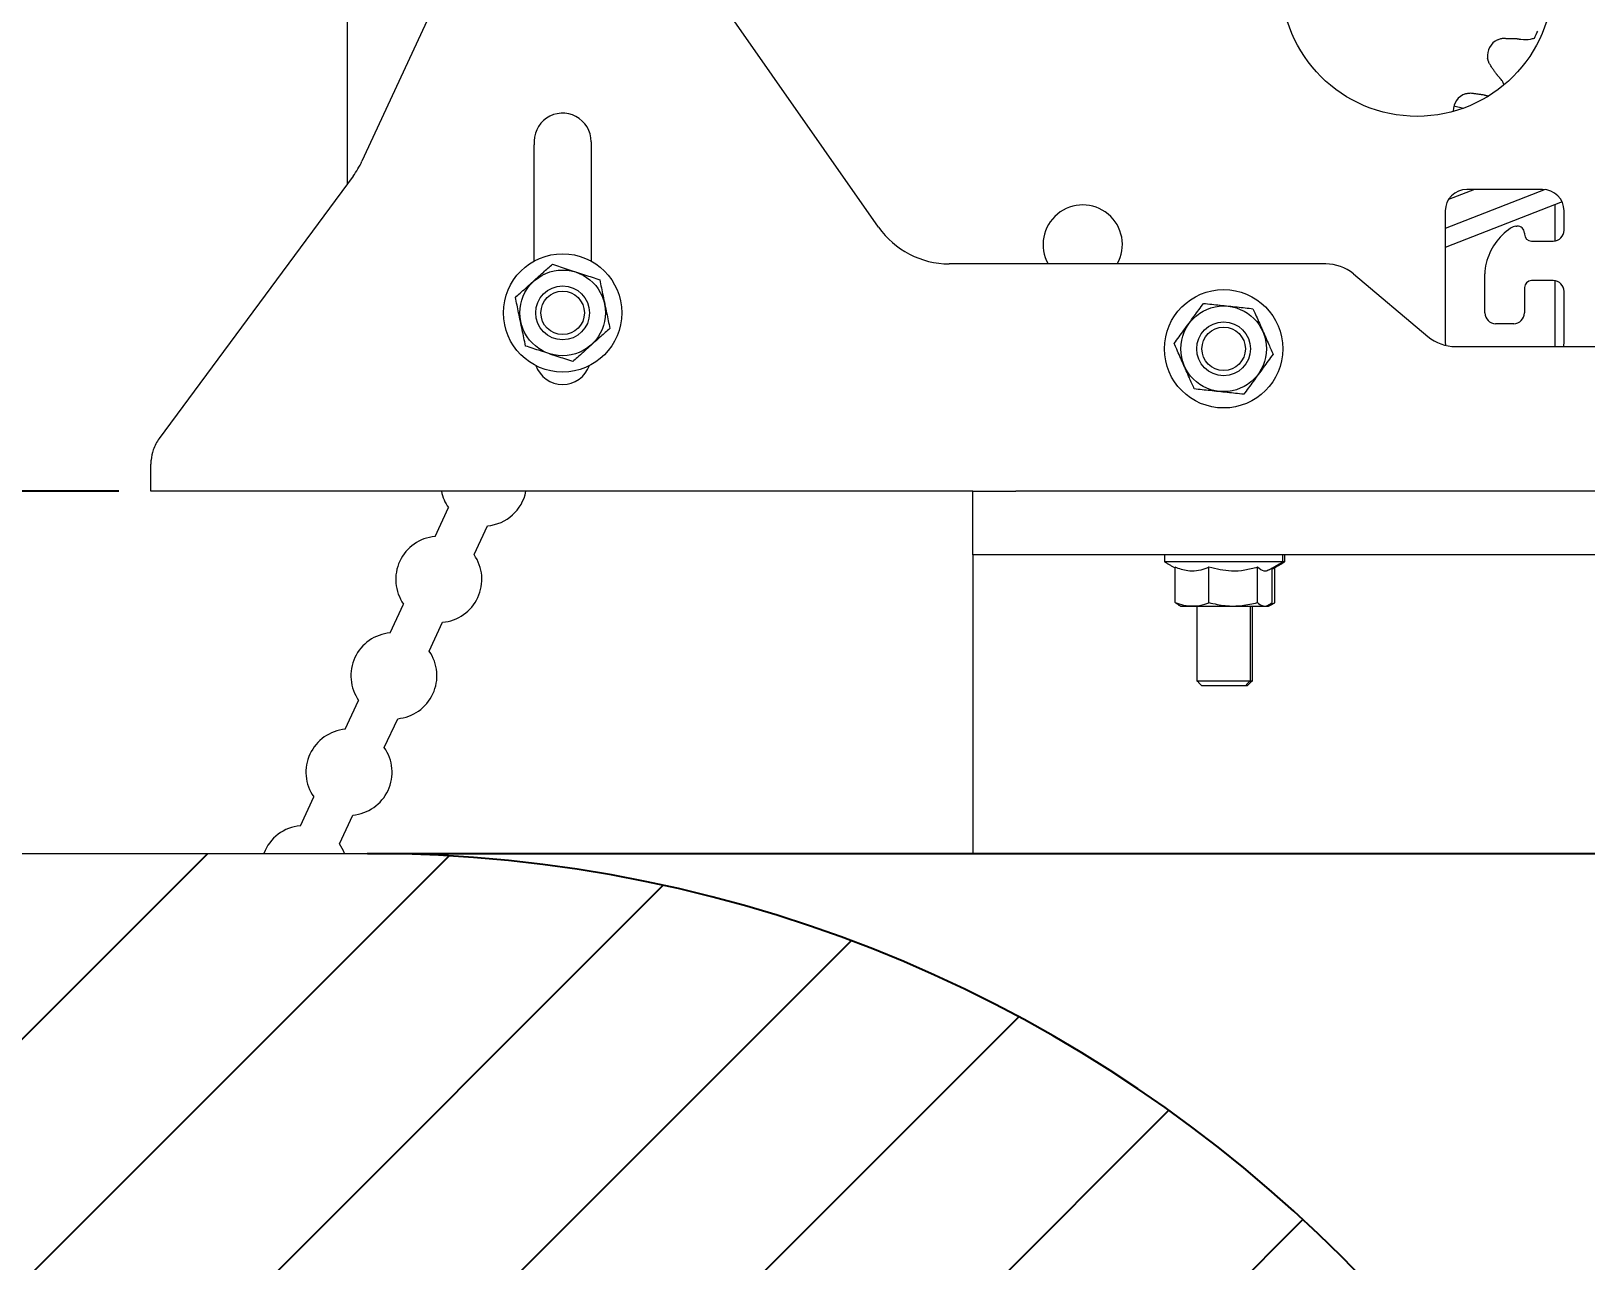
# Model space of a CAD drawing. Extents: x 7.8 to 40.8, y 9.2 to 40.5.
# Drawn here: x 16.85 to 25.88, y 24.88 to 32.02 of the extents above; entities that cross this region are included whole.
import ezdxf

# ---------------------------------------------------------------- set-up
doc = ezdxf.new("R2010")
doc.units = 0
doc.header["$LTSCALE"] = 0.5
doc.header["$MEASUREMENT"] = 0
doc.layers.get('Defpoints').update_dxf_attribs({"linetype": 'CONTINUOUS'})
doc.layers.add('DIM', color=1, linetype='CONTINUOUS')
doc.layers.add('OBJ', color=3, linetype='CONTINUOUS')
doc.styles.add('ROMANS', font='romans.shx', dxfattribs={"width": 0.9, "height": 0.375})
doc.dimstyles.new('GENIE', dxfattribs={"dimscale": 2, "dimtxt": 0.25, "dimasz": 0.156, "dimexe": 0.095, "dimexo": 0.0925, "dimgap": 0.095, "dimtad": 0, "dimtih": 1, "dimtoh": 1, "dimdec": 5, "dimzin": 4, "dimdsep": 46, "dimlunit": 5, "dimtxsty": 'ROMANS', "dimcen": 0.09, "dimadec": 0, "dimazin": 0, "dimtfac": 1, "dimtdec": 5, "dimtofl": 0, "dimtmove": 0, "dimatfit": 3, "dimfxl": 0, "dimfrac": 2, "dimtolj": 1, "dimtzin": 4, "dimarcsym": 0})
doc.dimstyles.new('GENIE1', dxfattribs={"dimscale": 2, "dimtxt": 0.25, "dimasz": 0.156, "dimexe": 0.095, "dimexo": 0.0925, "dimgap": 0.095, "dimtad": 0, "dimtih": 1, "dimtoh": 1, "dimdec": 5, "dimlfac": 1.333333, "dimzin": 4, "dimdsep": 46, "dimlunit": 5, "dimtxsty": 'ROMANS', "dimcen": 0.09, "dimadec": 0, "dimazin": 0, "dimtfac": 1, "dimtdec": 5, "dimtofl": 0, "dimtmove": 0, "dimatfit": 3, "dimfxl": 0, "dimfrac": 2, "dimtolj": 1, "dimtzin": 4, "dimarcsym": 0})

# ---------------------------------------------------------------- blocks, each defined once
blk = doc.blocks.new('*D25')
at = {"layer": 'Defpoints', "color": 0}
for p in [(17.5489, 29.3441), (10.557, 27.2416), (13.2286, 27.2416)]:
    blk.add_point(p, dxfattribs=at)
at = {"layer": 'DIM', "color": 0, "lineweight": -2}
for p, q in [((17.3639, 29.3441), (13.0386, 29.3441)), ((13.2286, 29.0321), (13.2286, 28.7685)), ((13.2286, 27.5536), (13.2286, 27.8171))]:
    blk.add_line(p, q, dxfattribs=at)
at = {"layer": 'DIM', "color": 0}
for points in [[(13.1766, 29.0321), (13.2806, 29.0321), (13.2286, 29.3441)], [(13.1766, 27.5536), (13.2806, 27.5536), (13.2286, 27.2416)]]:
    blk.add_solid(points, dxfattribs=at)
at = {"layer": 'DIM', "color": 0, "insert": (13.2286, 28.2928), "char_height": 0.375, "attachment_point": 5, "style": 'ROMANS'}
blk.add_mtext('\\A1;2 1/8 MAX', dxfattribs=at)
blk = doc.blocks.new('*D26')
at = {"layer": 'Defpoints', "color": 0}
for p in [(19.0122, 40.5366), (13.2286, 29.3441), (17.5489, 29.3441)]:
    blk.add_point(p, dxfattribs=at)
at = {"layer": 'DIM', "color": 0, "lineweight": -2}
for p, q in [((18.8272, 40.5366), (13.0386, 40.5366)), ((13.2286, 40.2246), (13.2286, 35.4161)), ((13.2286, 29.6561), (13.2286, 34.4646)), ((17.3639, 29.3441), (13.0386, 29.3441))]:
    blk.add_line(p, q, dxfattribs=at)
at = {"layer": 'DIM', "color": 0}
for points in [[(13.1766, 40.2246), (13.2806, 40.2246), (13.2286, 40.5366)], [(13.1766, 29.6561), (13.2806, 29.6561), (13.2286, 29.3441)]]:
    blk.add_solid(points, dxfattribs=at)
at = {"layer": 'DIM', "color": 0, "insert": (13.2286, 34.9403), "char_height": 0.375, "attachment_point": 5, "style": 'ROMANS'}
blk.add_mtext('\\A1;11 3/16', dxfattribs=at)
blk = doc.blocks.new('*D27')
at = {"layer": 'Defpoints', "color": 0}
for p in [(8.7368, 40.5366), (19.0122, 40.5366), (10.557, 27.2416)]:
    blk.add_point(p, dxfattribs=at)
at = {"layer": 'DIM', "color": 0, "lineweight": -2}
for p, q in [((18.8272, 40.5366), (8.5468, 40.5366)), ((8.7368, 40.2246), (8.7368, 34.6148)), ((8.7368, 27.5536), (8.7368, 33.1634)), ((10.372, 27.2416), (8.5468, 27.2416))]:
    blk.add_line(p, q, dxfattribs=at)
at = {"layer": 'DIM', "color": 0}
for points in [[(8.6848, 40.2246), (8.7888, 40.2246), (8.7368, 40.5366)], [(8.6848, 27.5536), (8.7888, 27.5536), (8.7368, 27.2416)]]:
    blk.add_solid(points, dxfattribs=at)
at = {"layer": 'DIM', "color": 0, "insert": (8.7368, 33.8891), "char_height": 0.375, "attachment_point": 5, "style": 'ROMANS'}
blk.add_mtext('\\A1;13 5/16\\PMAX', dxfattribs=at)

msp = doc.modelspace()

# ---------------------------------------------------------------- hatches: boundary and pattern name
at = {"layer": 'DIM'}
h = msp.add_hatch(dxfattribs=at)
h.set_pattern_fill('ANSI31', color=256, scale=8, style=0)
h.set_pattern_definition([(45, (28.5269, -51.2071), (-0.707107, 0.707107), [])])
edge = h.paths.add_edge_path()
edge.add_arc((18.8069968, 19.2415666), 8.0000016, 0, 90)
edge.add_line((18.8069968, 27.2415682), (10.5569969, 27.2415682))
edge.add_line((10.5569969, 27.2415682), (10.5569969, 9.7661808))
edge.add_line((10.5569969, 9.7661808), (11.3394682, 9.2140751))
edge.add_line((11.3394682, 9.2140751), (12.6714125, 9.2465323))
edge.add_line((12.6714125, 9.2465323), (13.5569968, 9.7661808))
edge.add_line((13.5569968, 9.7661808), (14.1982749, 9.8956785))
edge.add_line((14.1982749, 9.8956785), (14.9319968, 9.7661808))
edge.add_line((14.9319968, 9.7661808), (14.9319968, 11.2415649))
edge.add_line((14.9319968, 11.2415649), (15.2036378, 12.255343))
edge.add_line((15.2036378, 12.255343), (22.7047787, 12.255343))
edge.add_arc((18.8069968, 19.2415666), 8.0000016, 299.15819704, 360)

# ---------------------------------------------------------------- linework, layer by layer
at = {"layer": 'OBJ', "linetype": 'Continuous', "lineweight": 15}
for p, q in [((18.6901469, 31.1284059), (18.6901469, 36.7369917)), ((19.4967734, 32.8191503), (18.7748421, 31.2602448)), ((21.7750815, 30.877306), (20.3885431, 32.8574897)), ((25.1155423, 31.5823023), (25.1719919, 31.5685416)), ((19.7756466, 30.6811458), (19.7756466, 31.3554292)), ((20.1056469, 31.3735968), (20.1056469, 30.6805966)), ((18.7232454, 31.1731938), (17.5978405, 29.6503233)), ((25.6453278, 31.0956702), (25.065147, 30.8688347)), ((25.2357548, 31.0965948), (25.0837183, 31.0371544)), ((25.6301462, 31.0965948), (25.1901466, 31.0965948)), ((25.7438222, 31.0235862), (25.065147, 30.7582422)), ((25.065147, 30.971594), (25.065147, 30.2115926)), ((25.7039528, 30.7976236), (25.7039528, 31.0079998)), ((25.755147, 30.8590961), (25.755147, 30.971594)), ((25.4745887, 30.882295), (25.4816603, 30.8829145)), ((25.525147, 30.8430639), (25.525147, 30.8365965)), ((25.5651467, 30.7965957), (25.6926466, 30.7965957)), ((24.3708626, 30.6640951), (22.1846575, 30.6640951)), ((24.5315599, 30.6056074), (24.9641922, 30.2425823)), ((25.295147, 30.3790957), (25.295147, 30.6069075)), ((25.525147, 30.5265961), (25.525147, 30.3790957)), ((25.6926466, 30.5665969), (25.5651467, 30.5665969)), ((25.7039528, 30.1840946), (25.7039528, 30.5655644)), ((25.755147, 30.2115926), (25.755147, 30.5040965)), ((25.4626466, 30.3165953), (25.3576463, 30.3165953)), ((25.065147, 30.2115926), (25.0668683, 30.1909187)), ((25.1248889, 30.1840946), (27.4429042, 30.1840946)), ((17.5488969, 29.3440962), (17.5488969, 29.5017435)), ((22.3222469, 29.3440962), (17.5488969, 29.3440962)), ((22.3222469, 28.9740969), (22.3222469, 29.3440962)), ((22.3222469, 29.3440962), (22.5722467, 29.3440962)), ((30.0722469, 29.3440962), (22.5722467, 29.3440962)), ((19.19908, 29.0813787), (19.2769588, 29.2486231)), ((19.4257135, 28.9758456), (19.5035917, 29.1430888)), ((22.5722467, 28.9740969), (22.3222469, 28.9740969)), ((22.3222469, 28.9740969), (22.3222469, 28.7240953)), ((30.0722469, 28.9740969), (22.5722467, 28.9740969)), ((23.5264736, 28.9340961), (23.4347969, 28.9340961)), ((23.4968538, 28.69717), (23.4968538, 28.9024399)), ((24.1217967, 28.9340961), (23.5264736, 28.9340961)), ((23.6931848, 28.69717), (23.6931848, 28.9024399)), ((23.9746278, 28.69717), (23.9746278, 28.9024399)), ((24.0597399, 28.69717), (24.0597399, 28.8982676)), ((24.0763171, 28.69717), (24.0763171, 28.9013698)), ((24.1329967, 28.9340961), (24.1217967, 28.9340961)), ((22.3222469, 28.7240953), (22.3222469, 27.2415682)), ((18.9384115, 28.5215946), (19.0162904, 28.6888391)), ((23.5296217, 28.6770968), (24.026972, 28.6770968)), ((24.026972, 28.6770968), (24.0381719, 28.6770968)), ((19.1650451, 28.4160615), (19.2429234, 28.5833047)), ((23.622047, 28.2440949), (23.9345466, 28.2440949)), ((23.9045466, 28.2140954), (23.652047, 28.2140954)), ((23.9157465, 28.2140954), (23.9045466, 28.2140954)), ((23.9345466, 28.2440949), (23.9457466, 28.2440949)), ((18.6777431, 27.9618105), (18.755622, 28.129055)), ((18.9043767, 27.8562774), (18.982255, 28.0235206)), ((18.4170746, 27.4020264), (18.4949536, 27.569271)), ((18.6437084, 27.2964932), (18.7215866, 27.4637365)), ((10.5569969, 27.2415682), (18.8069968, 27.2415682))]:
    msp.add_line(p, q, dxfattribs=at)
at = {"layer": 'OBJ'}
msp.add_line((18.8069968, 27.2415682), (26.8069965, 27.2415682), dxfattribs=at)
at = {"layer": 'OBJ', "linetype": 'Continuous', "lineweight": 15, "flags": 128}
msp.add_lwpolyline([(25.7520847, 30.1840946), (25.7527453, 30.1872063), (25.755147, 30.2115926)], dxfattribs=at)
at = {"layer": 'OBJ', "linetype": 'Continuous', "lineweight": 15}
for centre, radius in [((24.9011373, 32.3095948), 0.789), ((19.9401468, 30.3795948), 0.3435), ((19.9401468, 30.3795948), 0.2486751), ((19.9401468, 30.3795948), 0.15625), ((19.9401468, 30.3795948), 0.12625), ((23.7782968, 30.1708448), 0.3435), ((23.7782968, 30.1708448), 0.2486751), ((23.7782968, 30.1708448), 0.15625), ((23.7782968, 30.1708448), 0.12625)]:
    msp.add_circle(centre, radius, dxfattribs=at)
for centre, radius, start, end in [((25.4118089, 31.8727247), 0.102, 115.08437551, 188.03750815), ((22.6811468, 33.3515948), 3.212, 334.62406282, 335.42089776), ((25.2136412, 31.5543624), 0.102, 108.16129858, 181.11443123), ((19.9401468, 31.3735948), 0.1655, 0, 186.3016975), ((18.3211326, 31.4703566), 0.5, 323.53550769, 335.15111883), ((25.1901468, 30.9715948), 0.125, 90, 180), ((25.6301468, 30.9715948), 0.125, 0, 90), ((22.9601468, 30.7765948), 0.23, 330.71655641, 209.28344359), ((22.1846576, 31.1640948), 0.5, 215, 270), ((25.4800359, 30.8200317), 0.0625, 95, 124.3234391), ((25.4851468, 30.8430648), 0.04, 0, 95), ((25.6421468, 30.5825948), 0.35, 124.3234391, 165.93013225), ((25.5651468, 30.8365948), 0.04, 180, 270), ((25.6926468, 30.8590948), 0.0625, 270, 0), ((24.3708625, 30.4140948), 0.25, 50, 90), ((25.5451468, 30.6069053), 0.25, 165.93013225, 180), ((25.5651468, 30.5265948), 0.04, 90, 180), ((25.6926468, 30.5040948), 0.0625, 0, 90), ((25.3576468, 30.3790948), 0.0625, 180, 270), ((25.4626468, 30.3790948), 0.0625, 270, 0), ((25.1248893, 30.4340948), 0.25, 230, 270), ((19.9401468, 30.1295948), 0.1655, 199.8525794, 340.1474206), ((17.7988968, 29.501743), 0.25, 143.53550769, 160.76721165), ((19.4816707, 29.3921259), 0.25, 191.07678719, 215.03039446), ((19.4816707, 29.3921259), 0.25, 275.03038557, 348.92321281), ((19.2210023, 28.8323418), 0.25, 95.03070135, 215.03037987), ((19.2210023, 28.8323418), 0.25, 275.03038972, 35.03070463), ((18.960334, 28.2725577), 0.25, 95.03071593, 215.03036528), ((18.960334, 28.2725577), 0.25, 275.03039387, 35.03070048), ((18.6996656, 27.7127736), 0.25, 95.03073052, 215.0303507), ((18.6996656, 27.7127736), 0.25, 275.03039802, 35.03069633), ((18.4389972, 27.1529894), 0.25, 95.03074511, 159.24891284), ((18.4389972, 27.1529894), 0.25, 20.75108716, 35.03069218)]:
    msp.add_arc(centre, radius, start, end, dxfattribs=at)
at = {"layer": 'OBJ'}
msp.add_arc((18.8069968, 19.2415666), 8.0000016, 0, 90, dxfattribs=at)
at = {"layer": 'OBJ', "linetype": 'Continuous', "lineweight": 15}
for points, knots in [([(25.3685663, 31.9651049), (25.3718541, 31.9665383), (25.3813156, 31.9706634), (25.3914825, 31.9725624), (25.3981164, 31.9738015)], [0, 0, 0, 0, 0.347493737, 1, 1, 1, 1]), ([(25.5043535, 31.968071), (25.5234792, 31.966756), (25.5505412, 31.9648953), (25.5758237, 31.9727654), (25.5832381, 31.9750734)], [0, 0, 0, 0, 0.7067360326, 1, 1, 1, 1]), ([(25.4051023, 31.706416), (25.4027733, 31.712629), (25.3977067, 31.7261446), (25.3878484, 31.7371637), (25.3825218, 31.7431175)], [0, 0, 0, 0, 0.459687869, 1, 1, 1, 1]), ([(25.1818489, 31.6512794), (25.1852857, 31.6523076), (25.1951748, 31.6552659), (25.2054971, 31.6559237), (25.212232, 31.6563528)], [0, 0, 0, 0, 0.347537268, 1, 1, 1, 1]), ([(19.6659195, 30.4697745), (19.674955, 30.4778528), (19.7056942, 30.5053355), (19.7600648, 30.5539412), (19.8236302, 30.6107645), (19.8635885, 30.6464894), (19.8811334, 30.6621755)], [0, 0, 0, 0, 0.128055992, 0.435656115, 0.752207304, 1, 1, 1, 1]), ([(19.8811334, 30.6621755), (19.9114337, 30.6522111), (19.9729309, 30.6319874), (20.066296, 30.6012832), (20.1264168, 30.5815092), (20.1553605, 30.5719895)], [0, 0, 0, 0, 0.3349601904, 0.679832074, 1, 1, 1, 1]), ([(20.1553605, 30.5719895), (20.1618811, 30.5407671), (20.1751153, 30.4773977), (20.1952071, 30.3811897), (20.2081451, 30.3192372), (20.2143738, 30.2894118)], [0, 0, 0, 0, 0.33495559, 0.679831849, 1, 1, 1, 1]), ([(19.7249334, 30.1871969), (19.7184126, 30.2184208), (19.7051783, 30.2817919), (19.6850868, 30.378), (19.6721483, 30.4399507), (19.6659195, 30.4697745)], [0, 0, 0, 0, 0.334971363, 0.679847479, 1, 1, 1, 1]), ([(23.4912881, 30.2018165), (23.510108, 30.2275687), (23.548305, 30.2798356), (23.606296, 30.3591881), (23.6436371, 30.4102882), (23.6616143, 30.4348894)], [0, 0, 0, 0, 0.334955373, 0.679826347, 1, 1, 1, 1]), ([(23.6616143, 30.4348894), (23.6933271, 30.4314675), (23.7576908, 30.4245223), (23.8554074, 30.413975), (23.9183307, 30.4071834), (23.9486235, 30.4039138)], [0, 0, 0, 0, 0.3349624937, 0.6798344217, 1, 1, 1, 1]), ([(23.9486235, 30.4039138), (23.9535223, 30.3928297), (23.9701902, 30.3551166), (23.9996644, 30.2884097), (24.0341296, 30.2104256), (24.0557934, 30.1614004), (24.0653055, 30.1398746)], [0, 0, 0, 0, 0.128040911, 0.43565639, 0.752210112, 1, 1, 1, 1]), ([(20.2143738, 30.2894118), (20.1968286, 30.2737271), (20.1575209, 30.2385877), (20.093993, 30.1817965), (20.0395846, 30.1331571), (20.0081958, 30.1050936), (19.9991605, 30.0970155)], [0, 0, 0, 0, 0.2477827297, 0.555124862, 0.8719429653, 1, 1, 1, 1]), ([(19.9991605, 30.0970155), (19.9688602, 30.1069799), (19.9073629, 30.1272033), (19.8139987, 30.157909), (19.7538772, 30.1776791), (19.7249334, 30.1871969)], [0, 0, 0, 0, 0.3349618471, 0.6798354365, 1, 1, 1, 1]), ([(23.6079701, 29.9377726), (23.5984577, 29.9592987), (23.5771465, 30.0075252), (23.5427033, 30.0854664), (23.5132047, 30.1522191), (23.4961867, 30.190731), (23.4912881, 30.2018165)], [0, 0, 0, 0, 0.247785367, 0.555130519, 0.871947073, 1, 1, 1, 1]), ([(24.0653055, 30.1398746), (24.0464857, 30.1141206), (24.0082898, 30.0618514), (23.9502988, 29.9824988), (23.9129567, 29.9314012), (23.8949794, 29.9068016)], [0, 0, 0, 0, 0.33496816, 0.679839132, 1, 1, 1, 1]), ([(23.8949794, 29.9068016), (23.8632666, 29.9102235), (23.7989028, 29.9171683), (23.7011866, 29.9277173), (23.638263, 29.9345049), (23.6079701, 29.9377726)], [0, 0, 0, 0, 0.334963063, 0.679835576, 1, 1, 1, 1]), ([(17.5628497, 29.5840965), (17.5574288, 29.5646585), (17.5496983, 29.536939), (17.5490812, 29.5098397), (17.5488969, 29.5017435)], [0, 0, 0, 0, 0.701238494, 1, 1, 1, 1]), ([(23.6931848, 28.9024399), (23.6855009, 28.8993523), (23.6454603, 28.8832631), (23.5778129, 28.873376), (23.5209624, 28.893785), (23.4968538, 28.9024399)], [0, 0, 0, 0, 0.120313677, 0.626950651, 1, 1, 1, 1]), ([(23.9746278, 28.9024399), (23.9502152, 28.8960414), (23.9008608, 28.8831058), (23.8050755, 28.8759275), (23.7365107, 28.8921739), (23.6931848, 28.9024399)], [0, 0, 0, 0, 0.264864108, 0.535469417, 1, 1, 1, 1]), ([(24.0399201, 28.887351), (24.0390974, 28.8867067), (24.0306942, 28.8801267), (24.0084047, 28.8768558), (23.9877067, 28.8925333), (23.9746278, 28.9024399)], [0, 0, 0, 0, 0.038418719, 0.39238172, 1, 1, 1, 1]), ([(23.4968538, 28.69717), (23.5128596, 28.6918744), (23.5487179, 28.6800107), (23.6066729, 28.6753608), (23.656307, 28.6843224), (23.6849421, 28.6942984), (23.6931848, 28.69717)], [0, 0, 0, 0, 0.247789854, 0.555128982, 0.871943489, 1, 1, 1, 1]), ([(23.6931848, 28.69717), (23.7242824, 28.6903157), (23.7873976, 28.6764045), (23.8832197, 28.6768802), (23.9449225, 28.6905763), (23.9746278, 28.69717)], [0, 0, 0, 0, 0.3349624383, 0.679833708, 1, 1, 1, 1]), ([(23.9746278, 28.69717), (23.9840321, 28.6903157), (24.0031189, 28.6764044), (24.0320962, 28.6768802), (24.0507564, 28.6905763), (24.0597399, 28.69717)], [0, 0, 0, 0, 0.334959166, 0.679834052, 1, 1, 1, 1])]:
    msp.add_open_spline(points, degree=3, knots=knots, dxfattribs=at)
for points in [[(25.3981164, 31.9738015), (25.4752141, 31.9727972)], [(25.4752141, 31.9727972), (25.5043535, 31.968071)], [(25.3196741, 31.8289623), (25.3108108, 31.8584642)], [(25.3626434, 31.7649412), (25.3196741, 31.8289623)], [(25.3825218, 31.7431175), (25.3626434, 31.7649412)], [(25.212232, 31.6563528), (25.2886457, 31.6460605)], [(25.2886457, 31.6460605), (25.3170036, 31.6378613)], [(23.4347969, 28.9740969), (23.4347969, 28.9340961)], [(23.4347969, 28.9340961), (23.4968538, 28.8982676)], [(24.0401484, 28.8869568), (24.1217967, 28.9340961)], [(24.0626655, 28.8934898), (24.1329967, 28.9340961)], [(24.1217967, 28.9340961), (24.1217967, 28.9740969)], [(24.1329967, 28.9340961), (24.1329967, 28.9740969)], [(23.5166788, 28.6849627), (23.4968538, 28.69717)], [(23.5161279, 28.6838645), (23.5296217, 28.6770968)], [(23.622047, 28.6770968), (23.622047, 28.2440949)], [(23.9345466, 28.2440949), (23.9345466, 28.6770968)], [(23.9457466, 28.2440949), (23.9457466, 28.6770968)], [(24.026972, 28.6770968), (24.0404657, 28.6838645)], [(24.0381719, 28.6770968), (24.0627612, 28.6894354)], [(24.0621223, 28.6907073), (24.0763171, 28.69717)], [(23.622047, 28.2440949), (23.652047, 28.2140954)], [(23.9045466, 28.2140954), (23.9345466, 28.2440949)], [(23.9157465, 28.2140954), (23.9457466, 28.2440949)]]:
    msp.add_open_spline(points, degree=1, dxfattribs=at)

# ---------------------------------------------------------------- dimensions: what is measured, and where the dimension line sits
at = {"layer": 'DIM'}
dim = msp.add_linear_dim(base=(8.7368476, 40.536586), p1=(10.5569969, 27.2415682), p2=(19.0121716, 40.536586), angle=90, text='13 5/16\\PMAX', dimstyle='GENIE', dxfattribs=at)
dim.commit()
dim.dimension.update_dxf_attribs({"geometry": '*D27', "text_midpoint": (8.7368476, 33.8890771)})
dim = msp.add_linear_dim(base=(13.228578, 29.3440962), p1=(19.0121716, 40.536586), p2=(17.5488969, 29.3440962), angle=90, dimstyle='GENIE', dxfattribs=at)
dim.commit()
dim.dimension.update_dxf_attribs({"geometry": '*D26', "text_midpoint": (13.228578, 34.9403411)})
dim = msp.add_linear_dim(base=(13.228578, 27.2415682), p1=(17.5488969, 29.3440962), p2=(10.5569969, 27.2415682), angle=90, text='2 1/8 MAX', dimstyle='GENIE1', override={"dimse2": 1}, dxfattribs=at)
dim.commit()
dim.dimension.update_dxf_attribs({"geometry": '*D25', "text_midpoint": (13.228578, 28.2928322)})

doc.saveas('drawing.dxf')
